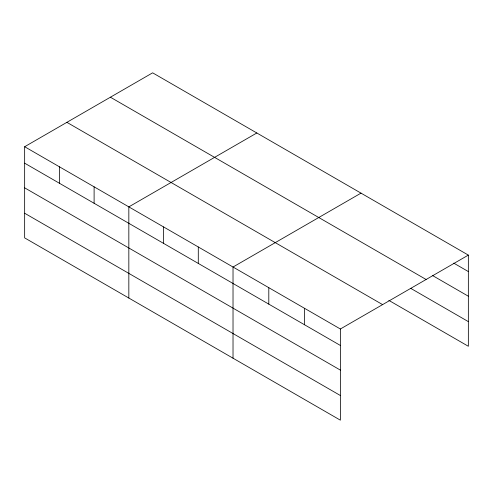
<?xml version="1.0" encoding="UTF-8"?>
<svg xmlns="http://www.w3.org/2000/svg" width="493" height="493" viewBox="0 0 493 493"><rect width="100%" height="100%" fill="white"/><g stroke="black" fill="none" stroke-linecap="round" stroke-linejoin="round"><path stroke-width="0.74" d="M24.65 146.723L340.367 328.997L340.367 420.172L24.65 237.891L24.65 146.723L152.633 72.828L468.35 255.109L468.35 346.277L388.835 300.373M256.822 132.981L128.833 206.875L128.833 298.043M361.005 193.133L233.023 267.021L233.023 358.195M340.367 328.997L468.35 255.109M453.77 263.145L468.35 271.563M432.571 275.556L468.35 296.219M110.401 97.213L426.112 279.494M410.7 288.337L468.35 321.621M66.888 122.338L382.599 304.612M24.65 163.177L340.367 345.451M24.65 187.833L340.367 370.107M24.65 213.235L340.367 395.515M304.588 308.341L304.588 324.795M268.802 287.684L268.802 304.132M198.291 246.975L198.291 263.428M163.565 226.922L163.565 243.376M94.108 186.822L94.108 203.276M59.376 166.77L59.376 183.223"/></g></svg>
